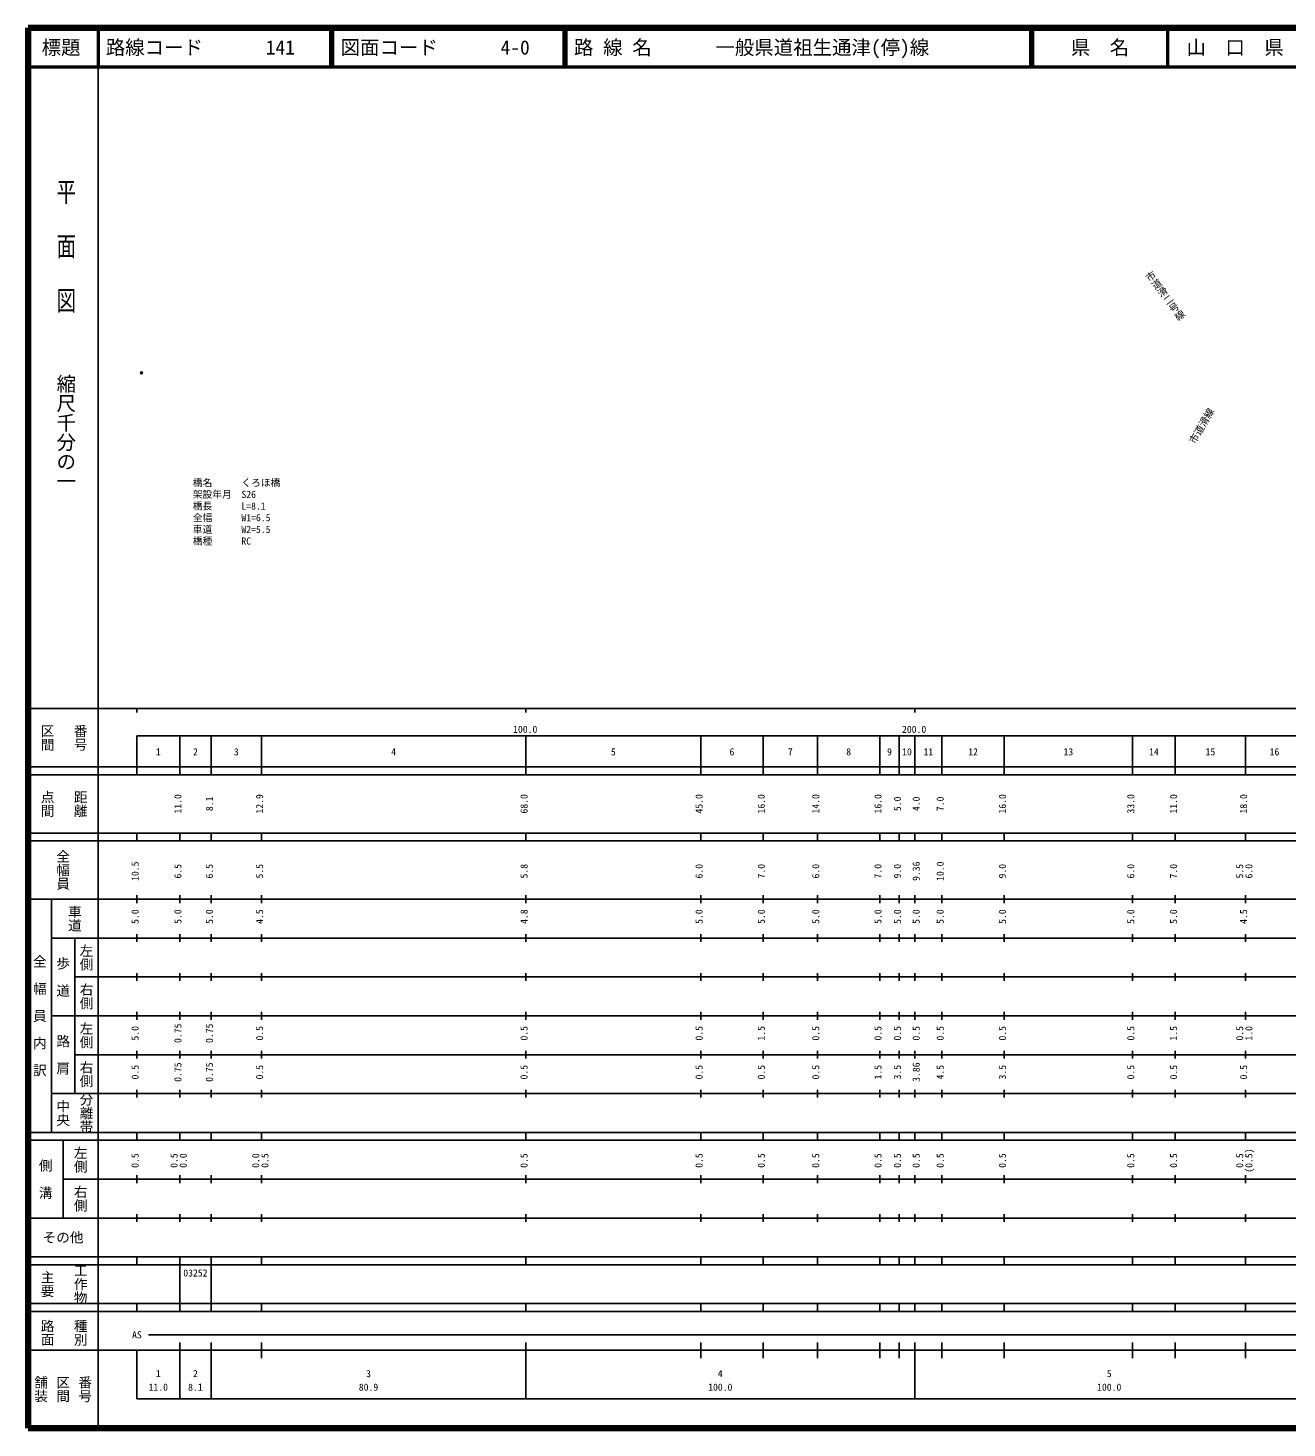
# Model space of a CAD drawing. Units: millimetres on the paper. Extents: x 40 to 680, y 20 to 380.
# Drawn here: x 40 to 363.7, y 20 to 380 of the extents above; entities that cross this region are included whole.
import ezdxf
from ezdxf.enums import TextEntityAlignment as Align

# ---------------------------------------------------------------- set-up
doc = ezdxf.new("R2010")
doc.units = ezdxf.units.MM
doc.header["$PDMODE"] = 32
doc.header["$PDSIZE"] = 0.5
for name, color, linetype in [('M-BMK-HTXT', 7, 'Continuous'), ('M-OTRS', 6, 'Continuous'), ('M-STR-HTXT', 7, 'Continuous'), ('M-TTL-TXT', 7, 'Continuous')]:
    doc.layers.add(name, color=color, linetype=linetype)
for name, color, linetype, lineweight in [('M-TTL', 2, 'Continuous', 140), ('M-TTL-BAND', 7, 'Continuous', 25), ('M-TTL-LINE', 7, 'Continuous', 50)]:
    doc.layers.add(name, color=color, linetype=linetype, lineweight=lineweight)
doc.styles.add('@ＭＳ ゴシック', font='')
doc.styles.add('ＭＳ ゴシック', font='')
doc.styles.get('@ＭＳ ゴシック').set_extended_font_data('@MS Gothic')
doc.styles.get('ＭＳ ゴシック').set_extended_font_data('MS Gothic')

msp = doc.modelspace()

# ---------------------------------------------------------------- linework, layer by layer
at = {"layer": 'M-OTRS'}
msp.add_point((69.2, 291.305), dxfattribs=at)
at = {"layer": 'M-TTL'}
for p, q in [((40, 380), (40, 20)), ((680, 380), (40, 380)), ((40, 20), (680, 20))]:
    msp.add_line(p, q, dxfattribs=at)
at = {"layer": 'M-TTL-BAND'}
for p, q in [((58, 370), (58, 20)), ((40, 205), (579, 205)), ((68, 205), (68, 204)), ((168, 205), (168, 204)), ((268, 205), (268, 204)), ((68, 198), (579, 198)), ((68, 198), (68, 188)), ((79, 188), (79, 198)), ((87.1, 188), (87.1, 198)), ((100, 188), (100, 198)), ((168, 188), (168, 198)), ((213, 188), (213, 198)), ((229, 188), (229, 198)), ((243, 188), (243, 198)), ((259, 188), (259, 198)), ((264, 188), (264, 198)), ((268, 188), (268, 198)), ((275, 188), (275, 198)), ((291, 188), (291, 198)), ((324, 188), (324, 198)), ((335, 188), (335, 198)), ((353, 188), (353, 198)), ((40, 190), (579, 190)), ((40, 188), (579, 188)), ((40, 173), (579, 173)), ((68, 171), (68, 173)), ((79, 171), (79, 173)), ((87.1, 171), (87.1, 173)), ((100, 171), (100, 173)), ((168, 171), (168, 173)), ((213, 171), (213, 173)), ((229, 171), (229, 173)), ((243, 171), (243, 173)), ((259, 171), (259, 173)), ((264, 171), (264, 173)), ((268, 171), (268, 173)), ((275, 171), (275, 173)), ((291, 171), (291, 173)), ((324, 171), (324, 173)), ((335, 171), (335, 173)), ((353, 171), (353, 173)), ((40, 171), (579, 171)), ((40, 156), (579, 156)), ((46, 96), (46, 156)), ((68, 155), (68, 157)), ((79, 155), (79, 157)), ((87.1, 155), (87.1, 157)), ((100, 155), (100, 157)), ((168, 155), (168, 157)), ((213, 155), (213, 157)), ((229, 155), (229, 157)), ((243, 155), (243, 157)), ((259, 155), (259, 157)), ((264, 155), (264, 157)), ((268, 155), (268, 157)), ((275, 155), (275, 157)), ((291, 155), (291, 157)), ((324, 155), (324, 157)), ((335, 155), (335, 157)), ((353, 155), (353, 157)), ((46, 146), (579, 146)), ((52, 146), (52, 106)), ((68, 145), (68, 147)), ((79, 145), (79, 147)), ((87.1, 145), (87.1, 147)), ((100, 145), (100, 147)), ((168, 145), (168, 147)), ((213, 145), (213, 147)), ((229, 145), (229, 147)), ((243, 145), (243, 147)), ((259, 145), (259, 147)), ((264, 145), (264, 147)), ((268, 145), (268, 147)), ((275, 145), (275, 147)), ((291, 145), (291, 147)), ((324, 145), (324, 147)), ((335, 145), (335, 147)), ((353, 145), (353, 147)), ((68, 135), (68, 137)), ((79, 135), (79, 137)), ((87.1, 135), (87.1, 137)), ((100, 135), (100, 137)), ((168, 135), (168, 137)), ((213, 135), (213, 137)), ((229, 135), (229, 137)), ((243, 135), (243, 137)), ((259, 135), (259, 137)), ((264, 135), (264, 137)), ((268, 135), (268, 137)), ((275, 135), (275, 137)), ((291, 135), (291, 137)), ((324, 135), (324, 137)), ((335, 135), (335, 137)), ((353, 135), (353, 137)), ((52, 136), (579, 136)), ((46, 126), (579, 126)), ((68, 125), (68, 127)), ((79, 125), (79, 127)), ((87.1, 125), (87.1, 127)), ((100, 125), (100, 127)), ((168, 125), (168, 127)), ((213, 125), (213, 127)), ((229, 125), (229, 127)), ((243, 125), (243, 127)), ((259, 125), (259, 127)), ((264, 125), (264, 127)), ((268, 125), (268, 127)), ((275, 125), (275, 127)), ((291, 125), (291, 127)), ((324, 125), (324, 127)), ((335, 125), (335, 127)), ((353, 125), (353, 127)), ((52, 116), (579, 116)), ((68, 115), (68, 117)), ((79, 115), (79, 117)), ((87.1, 115), (87.1, 117)), ((100, 115), (100, 117)), ((168, 115), (168, 117)), ((213, 115), (213, 117)), ((229, 115), (229, 117)), ((243, 115), (243, 117)), ((259, 115), (259, 117)), ((264, 115), (264, 117)), ((268, 115), (268, 117)), ((275, 115), (275, 117)), ((291, 115), (291, 117)), ((324, 115), (324, 117)), ((335, 115), (335, 117)), ((353, 115), (353, 117)), ((46, 106), (579, 106)), ((68, 105), (68, 107)), ((79, 105), (79, 107)), ((87.1, 105), (87.1, 107)), ((100, 105), (100, 107)), ((168, 105), (168, 107)), ((213, 105), (213, 107)), ((229, 105), (229, 107)), ((243, 105), (243, 107)), ((259, 105), (259, 107)), ((264, 105), (264, 107)), ((268, 105), (268, 107)), ((275, 105), (275, 107)), ((291, 105), (291, 107)), ((324, 105), (324, 107)), ((335, 105), (335, 107)), ((353, 105), (353, 107)), ((40, 96), (579, 96)), ((40, 94), (579, 94)), ((49, 94), (49, 74)), ((68, 94), (68, 96)), ((79, 94), (79, 96)), ((87.1, 94), (87.1, 96)), ((100, 94), (100, 96)), ((168, 94), (168, 96)), ((213, 94), (213, 96)), ((229, 94), (229, 96)), ((243, 94), (243, 96)), ((259, 94), (259, 96)), ((264, 94), (264, 96)), ((268, 94), (268, 96)), ((275, 94), (275, 96)), ((291, 94), (291, 96)), ((324, 94), (324, 96)), ((335, 94), (335, 96)), ((353, 94), (353, 96)), ((49, 84), (579, 84)), ((68, 83), (68, 85)), ((79, 83), (79, 85)), ((87.1, 83), (87.1, 85)), ((100, 83), (100, 85)), ((168, 83), (168, 85)), ((213, 83), (213, 85)), ((229, 83), (229, 85)), ((243, 83), (243, 85)), ((259, 83), (259, 85)), ((264, 83), (264, 85)), ((268, 83), (268, 85)), ((275, 83), (275, 85)), ((291, 83), (291, 85)), ((324, 83), (324, 85)), ((335, 83), (335, 85)), ((353, 83), (353, 85)), ((40, 74), (579, 74)), ((68, 73), (68, 75)), ((79, 73), (79, 75)), ((87.1, 73), (87.1, 75)), ((100, 73), (100, 75)), ((168, 73), (168, 75)), ((213, 73), (213, 75)), ((229, 73), (229, 75)), ((243, 73), (243, 75)), ((259, 73), (259, 75)), ((264, 73), (264, 75)), ((268, 73), (268, 75)), ((275, 73), (275, 75)), ((291, 73), (291, 75)), ((324, 73), (324, 75)), ((335, 73), (335, 75)), ((353, 73), (353, 75)), ((40, 64), (579, 64)), ((40, 62), (579, 62)), ((68, 62), (68, 64)), ((79, 62), (79, 64)), ((79, 52), (79, 62)), ((87.1, 62), (87.1, 64)), ((87.1, 52), (87.1, 62)), ((100, 62), (100, 64)), ((168, 62), (168, 64)), ((213, 62), (213, 64)), ((229, 62), (229, 64)), ((243, 62), (243, 64)), ((259, 62), (259, 64)), ((264, 62), (264, 64)), ((268, 62), (268, 64)), ((275, 62), (275, 64)), ((291, 62), (291, 64)), ((324, 62), (324, 64)), ((335, 62), (335, 64)), ((353, 62), (353, 64)), ((40, 52), (579, 52)), ((68, 50), (68, 52)), ((79, 50), (79, 52)), ((87.1, 50), (87.1, 52)), ((100, 50), (100, 52)), ((168, 50), (168, 52)), ((213, 50), (213, 52)), ((229, 50), (229, 52)), ((243, 50), (243, 52)), ((259, 50), (259, 52)), ((264, 50), (264, 52)), ((268, 50), (268, 52)), ((275, 50), (275, 52)), ((291, 50), (291, 52)), ((324, 50), (324, 52)), ((335, 50), (335, 52)), ((353, 50), (353, 52)), ((40, 50), (579, 50)), ((71, 44), (565, 44)), ((40, 40), (579, 40)), ((68, 40), (68, 27.5)), ((79, 27.5), (79, 42)), ((87.1, 27.5), (87.1, 42)), ((100, 38), (100, 42)), ((168, 27.5), (168, 42)), ((213, 38), (213, 42)), ((229, 38), (229, 42)), ((243, 38), (243, 42)), ((259, 38), (259, 42)), ((264, 38), (264, 42)), ((268, 27.5), (268, 42)), ((275, 38), (275, 42)), ((291, 38), (291, 42)), ((324, 38), (324, 42)), ((335, 38), (335, 42)), ((353, 38), (353, 42)), ((68, 27.5), (579, 27.5))]:
    msp.add_line(p, q, dxfattribs=at)
at = {"layer": 'M-TTL-LINE'}
for p, q in [((58, 380), (58, 370)), ((117.75, 380), (117.75, 370)), ((118.25, 380), (118.25, 370)), ((177.75, 380), (177.75, 370)), ((178.25, 380), (178.25, 370)), ((297.75, 380), (297.75, 370)), ((298.25, 380), (298.25, 370)), ((333, 380), (333, 370)), ((40, 370), (680, 370))]:
    msp.add_line(p, q, dxfattribs=at)

# ---------------------------------------------------------------- texts
at = {"layer": 'M-BMK-HTXT'}
for s, rotation, style, p in [('市道滑二号線', 306.485, '@ＭＳ ゴシック', (335.646, 304.218)), ('市道滑線', 59.749, 'ＭＳ ゴシック', (345.557, 281.267))]:
    msp.add_text(s, height=1.833, rotation=rotation, dxfattribs=dict(at, style=style)).set_placement(p, align=Align.BOTTOM_RIGHT)
at = {"layer": 'M-STR-HTXT', "style": 'ＭＳ ゴシック'}
for s, p in [('橋名\u3000\u3000\u3000くろほ橋', (82.382, 261.608)), ('架設年月\u3000S26', (82.382, 258.608)), ('橋長      L=8.1', (82.382, 255.608)), ('全幅      W1=6.5', (82.382, 252.608)), ('車道      W2=5.5', (82.382, 249.608)), ('橋種      RC', (82.382, 246.608))]:
    msp.add_text(s, height=1.833, dxfattribs=at).set_placement(p, align=Align.BOTTOM_LEFT)
at = {"layer": 'M-TTL-BAND', "style": '@ＭＳ ゴシック', "width": 1.4}
msp.add_text('平  面  図', height=3.666, rotation=270, dxfattribs=at).set_placement((49.777, 306.475), align=Align.MIDDLE_RIGHT)
at = {"layer": 'M-TTL-BAND', "style": '@ＭＳ ゴシック'}
msp.add_text('縮尺千分の一', height=3.666, rotation=270, dxfattribs=at).set_placement((49.777, 261.03), align=Align.MIDDLE_RIGHT)
for s, p in [('区間', (45, 197.5)), ('番号', (53.5, 197.5)), ('点間', (45, 180.5)), ('距離', (53.5, 180.5)), ('全幅員', (49, 163.5)), ('車道', (52, 151)), ('左側', (55, 141)), ('全\u3000幅\u3000員\u3000内\u3000訳', (43, 126)), ('歩\u3000道', (49, 136)), ('右側', (55, 131)), ('左側', (55, 121)), ('路\u3000肩', (49, 116)), ('右側', (55, 111)), ('分離帯', (55, 101)), ('中央', (49, 101)), ('左側', (53.5, 89)), ('側\u3000溝', (44.5, 84)), ('右側', (53.5, 79)), ('工作物', (53.5, 57)), ('主要', (45, 57)), ('路面', (45, 44.5)), ('種別', (53.5, 44.5)), ('舗装', (43.333, 30)), ('区間', (49, 30)), ('番号', (54.667, 30))]:
    msp.add_text(s, height=2.566, rotation=270, dxfattribs=at).set_placement(p, align=Align.MIDDLE_CENTER)
at = {"layer": 'M-TTL-BAND', "style": 'ＭＳ ゴシック'}
for s, p in [('100.0', (167.844, 198.195)), ('200.0', (267.844, 198.195)), ('1', (73.5, 192.405)), ('2', (83.05, 192.405)), ('3', (93.55, 192.405)), ('4', (134, 192.405)), ('5', (190.5, 192.405)), ('6', (221, 192.405)), ('7', (236, 192.405)), ('8', (251, 192.405)), ('9', (261.5, 192.405)), ('10', (266, 192.405)), ('11', (271.5, 192.405)), ('12', (283, 192.405)), ('13', (307.5, 192.405)), ('14', (329.5, 192.405)), ('15', (344, 192.405)), ('16', (360.5, 192.405)), ('AS', (68, 42.5)), ('1', (73.5, 32.523)), ('2', (83.05, 32.523)), ('3', (127.55, 32.523)), ('4', (218, 32.523)), ('5', (318, 32.523)), ('11.0', (73.5, 29.033)), ('8.1', (83.05, 29.033)), ('80.9', (127.55, 29.033)), ('100.0', (218, 29.033)), ('100.0', (318, 29.033))]:
    msp.add_text(s, height=1.833, dxfattribs=at).set_placement(p, align=Align.BOTTOM_CENTER)
for s, p in [('11.0', (80, 180.5)), ('8.1', (88.1, 180.5)), ('12.9', (101, 180.5)), ('68.0', (169, 180.5)), ('45.0', (214, 180.5)), ('16.0', (230, 180.5)), ('14.0', (244, 180.5)), ('16.0', (260, 180.5)), ('5.0', (265, 180.5)), ('4.0', (269.827, 180.5)), ('7.0', (276, 180.5)), ('16.0', (292, 180.5)), ('33.0', (325, 180.5)), ('11.0', (336, 180.5)), ('18.0', (354, 180.5)), ('10.5', (69, 163.174)), ('6.5', (80, 163.174)), ('6.5', (88.1, 163.174)), ('5.5', (101, 163.174)), ('5.8', (169, 163.174)), ('6.0', (214, 163.174)), ('7.0', (230, 163.174)), ('6.0', (244, 163.174)), ('7.0', (260, 163.174)), ('9.0', (265, 163.174)), ('9.36', (269.827, 163.174)), ('10.0', (276, 163.174)), ('9.0', (292, 163.174)), ('6.0', (325, 163.174)), ('7.0', (336, 163.174)), ('5.5', (353, 163.174)), ('6.0', (355.37, 163.174)), ('5.0', (69, 151.5)), ('5.0', (80, 151.5)), ('5.0', (88.1, 151.5)), ('4.5', (101, 151.5)), ('4.8', (169, 151.5)), ('5.0', (214, 151.5)), ('5.0', (230, 151.5)), ('5.0', (244, 151.5)), ('5.0', (260, 151.5)), ('5.0', (265, 151.5)), ('5.0', (269.827, 151.5)), ('5.0', (276, 151.5)), ('5.0', (292, 151.5)), ('5.0', (325, 151.5)), ('5.0', (336, 151.5)), ('4.5', (354, 151.5)), ('5.0', (69, 121.5)), ('0.75', (80, 121.5)), ('0.75', (88.1, 121.5)), ('0.5', (101, 121.5)), ('0.5', (169, 121.5)), ('0.5', (214, 121.5)), ('1.5', (230, 121.5)), ('0.5', (244, 121.5)), ('0.5', (260, 121.5)), ('0.5', (265, 121.5)), ('0.5', (269.827, 121.5)), ('0.5', (276, 121.5)), ('0.5', (292, 121.5)), ('0.5', (325, 121.5)), ('1.5', (336, 121.5)), ('0.5', (353, 121.5)), ('1.0', (355.37, 121.5)), ('0.5', (69, 111.5)), ('0.75', (80, 111.5)), ('0.75', (88.1, 111.5)), ('0.5', (101, 111.5)), ('0.5', (169, 111.5)), ('0.5', (214, 111.5)), ('0.5', (230, 111.5)), ('0.5', (244, 111.5)), ('1.5', (260, 111.5)), ('3.5', (265, 111.5)), ('3.86', (269.827, 111.5)), ('4.5', (276, 111.5)), ('3.5', (292, 111.5)), ('0.5', (325, 111.5)), ('0.5', (336, 111.5)), ('0.5', (354, 111.5)), ('0.5', (69, 88.764)), ('0.5', (79, 88.764)), ('0.0', (81.37, 88.764)), ('0.0', (100, 88.764)), ('0.5', (102.37, 88.764)), ('0.5', (169, 88.764)), ('0.5', (214, 88.764)), ('0.5', (230, 88.764)), ('0.5', (244, 88.764)), ('0.5', (260, 88.764)), ('0.5', (265, 88.764)), ('0.5', (269.827, 88.764)), ('0.5', (276, 88.764)), ('0.5', (292, 88.764)), ('0.5', (325, 88.764)), ('0.5', (336, 88.764)), ('0.5', (353, 88.764)), ('(0.5)', (355.37, 88.764))]:
    msp.add_text(s, height=1.833, rotation=90, dxfattribs=at).set_placement(p, align=Align.BOTTOM_CENTER)
msp.add_text('その他', height=2.566, dxfattribs=at).set_placement((49, 69), align=Align.MIDDLE_CENTER)
msp.add_text('03252', height=1.833, dxfattribs=at).set_placement((79.925, 58.405), align=Align.BOTTOM_LEFT)
at = {"layer": 'M-TTL-TXT', "style": 'ＭＳ ゴシック'}
for s, p in [('標題', (48.5, 375)), ('県\u3000名', (315.625, 375)), ('山\u3000口\u3000県', (350.375, 375))]:
    msp.add_text(s, height=3.666, dxfattribs=at).set_placement(p, align=Align.MIDDLE_CENTER)
for s, p in [('路線コード', (60, 375)), ('141', (101.142, 375)), ('図面コード', (120.38, 375)), ('4-0', (161.521, 375)), ('路 線 名', (180.38, 375)), ('一般県道祖生通津(停)線', (216.734, 375))]:
    msp.add_text(s, height=3.666, dxfattribs=at).set_placement(p, align=Align.MIDDLE_LEFT)

doc.saveas('drawing.dxf')
